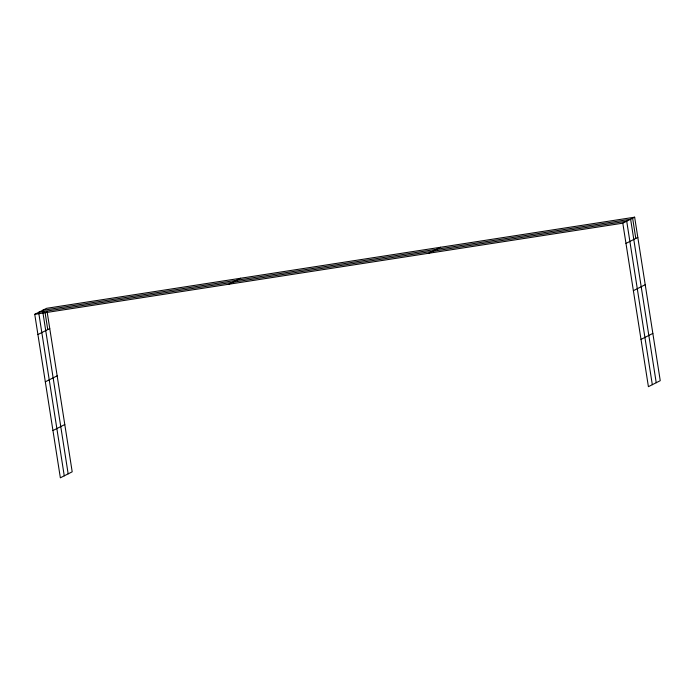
<?xml version="1.0" encoding="UTF-8"?>
<svg xmlns="http://www.w3.org/2000/svg" width="695" height="695" viewBox="0 0 695 695"><rect width="100%" height="100%" fill="white"/><g stroke="black" fill="none" stroke-linecap="round" stroke-linejoin="round"><path stroke-width="1.04" d="M47.086 311.508L72.193 471.818L60.352 477.812L34.75 314.314L46.591 308.319L634.648 217.188L660.25 380.686L648.409 386.681L622.807 223.182L634.648 217.188M37.921 334.547L49.753 328.553M228.811 284.238L240.644 278.243M45.323 381.824L57.155 375.83M52.95 430.535L64.791 424.541M428.745 253.258L440.587 247.255M625.978 243.415L637.819 237.421M633.38 290.692L645.221 284.698M641.007 339.403L652.848 333.409M38.659 312.333L626.716 221.201L652.318 384.7M34.75 314.314L622.807 223.182M632.632 218.204L635.803 238.437M656.228 382.728L630.626 219.22L42.56 310.352L68.162 473.86M45.071 312.533L47.747 329.569M38.824 313.402L64.261 475.84"/></g></svg>
